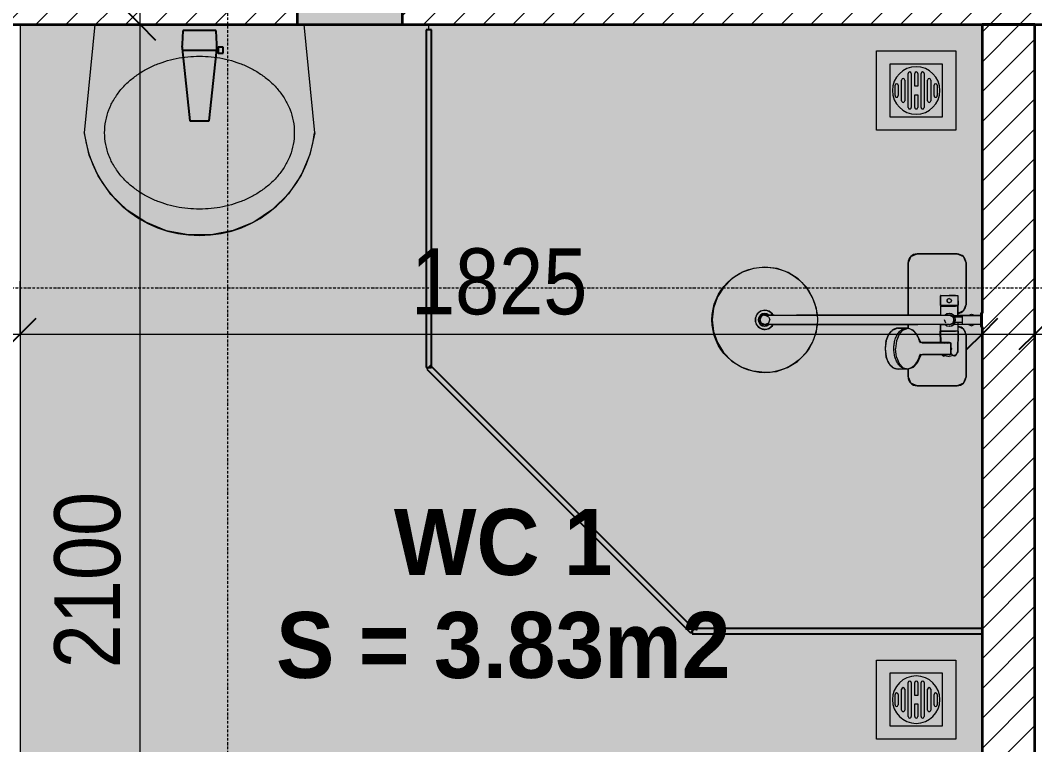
# Model space of a CAD drawing. Header units: millimetres. Extents: x 67190 to 250421, y 542 to 78637.
# Drawn here: x 73528 to 75453, y 31971 to 33345 of the extents above; entities that cross this region are included whole.
import ezdxf

# ---------------------------------------------------------------- set-up
doc = ezdxf.new("R2010")
doc.units = ezdxf.units.MM
doc.linetypes.add('Dash Dot 3_16_', pattern=[7.9375, 4.7625, -1.5875, 0, -1.5875])
for name, color, linetype, lineweight in [('0-1', 7, 'Continuous', 5), ('A-ANNO-DIMS', 211, 'Continuous', 9), ('A-ANNO-DIMS-50', 211, 'Continuous', 9), ('A-DETL-GENF-1', 7, 'Continuous', 18), ('A-DETL-GENF-5', 9, 'Continuous', 18), ('A-DETL-MEDM', 33, 'Continuous', 35), ('A-DETL-THIN', 151, 'Continuous', 18), ('A-FLOR-3', 7, 'Continuous', 18), ('A-GLAZ-CURT', 52, 'Continuous', 18), ('A-GLAZ-CURT-1', 50, 'Continuous', 25), ('A-WALL-2', 250, 'Continuous', 35), ('A-WALL-4', 113, 'Continuous', 35), ('A-WALL-PATT-1', 9, 'Continuous', 18), ('A-WALL-PATT-2', 111, 'Continuous', 18), ('G-ANNO-SYMB-1', 111, 'Dash Dot 3_16_', 18), ('G-ANNO-TEXT-1', 7, 'Continuous', 9), ('M-EQPM', 50, 'Continuous', 18), ('M-EQPM-1', 7, 'Continuous', 18), ('P-SANR-FIXT', 6, 'Continuous', 18), ('P-SANR-FIXT-1', 253, 'Continuous', 18), ('P-SANR-FIXT-2', 221, 'Continuous', 25)]:
    doc.layers.add(name, color=color, linetype=linetype, lineweight=lineweight)
doc.styles.add('Arial_B', font='arialbd.ttf', dxfattribs={"width": 0.95, "height": 125})
doc.styles.add('UTM Avo', font='', dxfattribs={"width": 0.9, "height": 125})
doc.styles.get('UTM Avo').set_extended_font_data('UTM Avo')
doc.dimstyles.new('1_Dim_chi_tiet_2_5', dxfattribs={"dimscale": 304.8, "dimtxt": 124.912619, "dimasz": 0.19685, "dimexe": 0.164042, "dimexo": 0.0625, "dimgap": 0.016404, "dimtad": 1, "dimdec": 0, "dimrnd": 5, "dimzin": 0, "dimdsep": 46, "dimtxsty": 'UTM Avo', "dimblk1": 'OBLIQUE', "dimblk2": 'OBLIQUE', "dimsah": 1, "dimcen": 0.09, "dimdle": 0.164042, "dimazin": 0, "dimtfac": 1, "dimtdec": 4, "dimtix": 1, "dimtmove": 0, "dimatfit": 3, "dimfxl": 0.328084, "dimfxlon": 1, "dimtvp": 1, "dimtolj": 1, "dimtzin": 0, "dimarcsym": 2})
pattern_1 = [(45, (0, 0), (-28.284271, 28.284271), [])]

# ---------------------------------------------------------------- blocks, each defined once
blk = doc.blocks.new('93925000_0001 - 93925000_top_dwg_93925000_T-348115-TKCS_CĂN HỘ LOẠI 5 - MẶT BẰNG')
at = {"layer": 'P-SANR-FIXT'}
for p, q in [((-29.3, -30.4), (-108, -30.4)), ((29.3, -30.4), (108, -30.4)), ((-125, -47.4), (-125, -123.4)), ((-46.3, -78.4), (-46.3, -46.7)), ((-27.2, -47.1), (-26.1, -47.1)), ((21.5, -45.9), (60.6, -46.7)), ((125, -47.4), (125, -123.4)), ((-9, -412.5), (-9, -62.5)), ((9, -62.5), (9, -412.5)), ((43, -64.7), (43, -117.7)), ((65.8, -117.7), (65.8, -64.7)), ((-27.2, -77.9), (-26.1, -77.9)), ((43, -78.7), (21.5, -79.2)), ((42.7, -117.9), (42.7, -117.9)), ((43.2, -117.6), (43.2, -117.5)), ((65.6, -117.5), (65.6, -117.6)), ((66.1, -117.9), (66.1, -117.9)), ((-108, -140.4), (-9, -140.4)), ((9, -140.4), (16.1, -140.4)), ((15.4, -159.1), (15.8, -143.3)), ((108, -140.4), (92.7, -140.4)), ((93, -143.3), (93.4, -159.1))]:
    blk.add_line(p, q, dxfattribs=at)
at = {"layer": 'P-SANR-FIXT', "flags": 128}
for points in [[(-45.8, -46.1), (-27.2, -46.1), (-27.2, -78.9), (-45.8, -78.9)], [(-26.1, -46), (-26.1, -78.9), (-9, -79)], [(21.5, -47.4), (21.5, -79.1), (9, -79)]]:
    blk.add_lwpolyline(points, dxfattribs=at)
at = {"layer": 'P-SANR-FIXT'}
for centre, radius in [((-36.5, -62.5), 3.95), ((0, -412.5), 100)]:
    blk.add_circle(centre, radius, dxfattribs=at)
for centre, radius, start, end in [((-108, -47.4), 17, 90, 180), ((-29.3, -47.4), 17, 4.7626, 90), ((29.3, -47.4), 17, 90, 175.2374), ((108, -47.4), 17, 360, 90), ((-45.8, -46.6), 0.5, 90, 180), ((0, -62.5), 12, 318.5904, 221.4096), ((0, -62.5), 9, 90, 180.0008), ((0, -62.5), 9, 360, 90), ((59.7, -57.1), 10.5, 38.6491, 85.492), ((45.7, -61.8), 2.59, 155.1929, 175.7071), ((45.9, -61.8), 2.75, 130.8294, 155.1929), ((46.1, -62.1), 3.08, 110.5459, 130.8294), ((54.4, -334.8), 275.9, 88.2683, 91.7343), ((-11.1, -67.1), 76.9, 1.7693, 4.1075), ((65.2, -72.4), 3.46, 323.2522, 79.3541), ((-45.8, -78.4), 0.5, 180, 270), ((-108, -123.4), 17, 180, 270), ((37.1, -144.9), 21.6, 151.4775, 157.9654), ((39.3, -146.1), 24, 145.4892, 151.4815), ((41.5, -147.6), 26.8, 139.9517, 145.4927), ((43.6, -149.4), 29.5, 134.7867, 139.9744), ((46.2, -152), 33.2, 130.0223, 134.7808), ((47.7, -153.8), 35.5, 125.4414, 130.0144), ((49.9, -156.8), 39.2, 121.1773, 125.4365), ((50.6, -157.9), 40.5, 119.697, 121.1761), ((51, -158.7), 41.5, 117.0276, 119.7085), ((52.2, -161.1), 44.1, 113.3199, 117.0258), ((51.7, -159.9), 42.8, 109.7779, 113.2977), ((52.5, -162.2), 45.2, 106.1472, 109.7766), ((53.2, -164.5), 47.7, 103.9355, 106.1665), ((39.1, -108.2), 10.4, 284.3956, 285.5116), ((40.8, -114.2), 4.19, 285.5116, 289.9665), ((40.2, -112.5), 6, 289.9665, 292.7061), ((41.4, -115.3), 2.96, 292.7061, 296.5405), ((41.3, -115.1), 3.16, 296.9591, 300.8286), ((41.8, -115.8), 2.26, 300.8286, 305.287), ((42.1, -116.4), 1.64, 305.287, 309.9326), ((42.6, -116.9), 0.906, 309.9326, 315.24), ((66.5, -116.6), 1.39, 229.6335, 235.1234), ((66.3, -116.8), 1.08, 225.1702, 229.6335), ((67.3, -115.4), 2.79, 235.1234, 238.7439), ((67.2, -115.6), 2.6, 238.7439, 243.4573), ((67.8, -114.4), 3.89, 243.9189, 246.8313), ((68.1, -113.8), 4.52, 246.843, 250.4792), ((68.3, -113.2), 5.24, 250.478, 254.0406), ((68.5, -112.7), 5.75, 254.0357, 256.0561), ((55.4, -165.2), 48.4, 73.8659, 76.0481), ((56.2, -162.4), 45.5, 70.241, 73.86), ((57.4, -159.2), 42.1, 66.6693, 70.2637), ((56.5, -161.3), 44.3, 62.9815, 66.6728), ((58, -158.4), 41.1, 60.2783, 62.9855), ((57.7, -158.9), 41.7, 58.8444, 60.2824), ((59.2, -156.4), 38.7, 54.5377, 58.8482), ((60.9, -154), 35.8, 50.0034, 54.5405), ((62.8, -151.7), 32.8, 45.1921, 50.0042), ((65, -149.6), 29.8, 40.0487, 45.1896), ((87.6, -128.4), 1.5, 180, 187.5386), ((87.6, -128.4), 1.5, 258.6057, 270), ((67.2, -147.7), 26.8, 34.5125, 40.0422), ((69.4, -146.2), 24.2, 28.5363, 34.4919), ((73.8, -143.9), 19.2, 21.6374, 28.9183), ((108, -123.4), 17, 270, 360), ((32.6, -143.6), 16.9, 172.414, 179.1297), ((33.7, -143.7), 17.9, 164.9525, 172.4168), ((35.2, -144.2), 19.5, 157.9614, 164.9563), ((71.2, -145), 22.1, 15.4436, 21.6374), ((76.8, -143.4), 16.2, 7.1859, 15.4436), ((73.9, -143.8), 19.1, 1.2699, 7.1859), ((32.7, -159), 17.3, 181.3198, 222.2619), ((76, -159), 17.4, 317.3098, 358.6393), ((54.2, -123), 60.6, 259.1395, 270.1494), ((54.2, -119.5), 64.1, 270.1494, 280.3637), ((0, -412.5), 18, 120.2491, 59.7509), ((0, -412.5), 12.2, 137.7946, 42.2054), ((0, -412.5), 9, 180, 0)]:
    blk.add_arc(centre, radius, start, end, dxfattribs=at)
for points, degree in [([(-12.9, 0), (-12.9, -1.5), (-12.9, -3)], 2), ([(12.9, 0), (0, 0), (-12.8, 0)], 2), ([(12.8, 0), (12.9, 0), (12.9, 0)], 2), ([(12.9, 0), (12.9, -1.5), (12.9, -3)], 2), ([(-12.9, -3), (0, -3), (12.8, -3)], 2), ([(-12.8, -3), (-12.9, -3), (-12.9, -3)], 2), ([(-8.5, -3.8), (-8.5, -20.9), (-8.5, -38)], 2), ([(8.5, -3.8), (8.5, -20.9), (8.5, -38)], 2), ([(-8.5, -38), (0, -38), (8.5, -38)], 2), ([(-5, -38), (-5, -44.8), (-5, -51.6)], 2), ([(5, -38), (5, -44.8), (5, -51.6)], 2), ([(-5, -46), (-15.5, -46), (-26.1, -46)], 2), ([(5, -46), (13.3, -46), (21.5, -46)], 2), ([(43.2, -61.6), (43.1, -62.2), (43.3, -62.8), (43, -63.5), (43, -64.1), (43, -64.7)], 5), ([(46.1, -59), (45.8, -59), (45.6, -59), (45.4, -59.1), (45.2, -59.1), (45, -59.2)], 5), ([(65.6, -61.6), (65.6, -60.8), (65.5, -60), (64.3, -59), (63.5, -59), (62.7, -59)], 5), ([(42.8, -182.5), (33, -180.6), (24.7, -176.4), (19.9, -170.7)], 3), ([(88.8, -170.8), (83.9, -176.5), (75.6, -180.7), (65.8, -182.5)], 3)]:
    blk.add_open_spline(points, degree=degree, dxfattribs=at)
for points, weights in [([(-9.3, -3), (-8.5, -3), (-8.5, -3.8)], [1, 0.707106775639, 1]), ([(9.3, -3), (8.5, -3), (8.5, -3.8)], [1, 0.707106765177, 1]), ([(21.5, -45.9), (21.5, -45.7), (21.5, -47.4)], [0.874147445041, 0.908470869121, 1]), ([(67.9, -74.4), (66.9, -75.7), (65.8, -76.4)], [1, 0.991614392871, 1]), ([(54.4, -167.3), (15.8, -167.3), (15.8, -143.6)], [1, 0.707106781187, 1]), ([(93, -143.6), (93, -167.3), (54.4, -167.3)], [1, 0.707106781187, 1])]:
    blk.add_rational_spline(points, weights, degree=2, dxfattribs=at)
blk.add_open_spline([(68, -50.6), (68.4, -51.1), (68.6, -51.7), (68.7, -53.5), (68.2, -54.7), (66.1, -57), (64.6, -58.1), (62.7, -59)], degree=3, knots=[0.3623591, 0.3623591, 0.3623591, 0.3623591, 0.4991435, 0.4991435, 0.7494159, 0.7494159, 0.9564651, 0.9564651, 0.9564651, 0.9564651], dxfattribs=at)
blk = doc.blocks.new('93925000_0001 - 93925000_top_dwg-348114-TKCS_CĂN HỘ LOẠI 5 - MẶT BẰNG')
blk.add_blockref('93925000_0001 - 93925000_top_dwg_93925000_T-348115-TKCS_CĂN HỘ LOẠI 5 - MẶT BẰNG', (0, 0))
blk = doc.blocks.new('93925000_0001 - 93925000_3D_low_dwg-V2-TKCS_CĂN HỘ LOẠI 5 - MẶT BẰNG')
at = {"layer": 'P-SANR-FIXT'}
for p, q in [((-13, 0.4), (-12.1, 0.4)), ((-13, -2.4), (-13, 0.4)), ((-12.1, 0.4), (-9.1, 0.4)), ((-9.1, 0.4), (-5, 0.4)), ((-5, 0.4), (0, 0.4)), ((0, 0.4), (5.1, 0.4)), ((5.1, 0.4), (9, 0.4)), ((9, 0.4), (12, 0.4)), ((12, 0.4), (13, 0.4)), ((13, -2.4), (13, 0.4)), ((-12.1, -2.4), (-13, -2.4)), ((-13, -2.4), (-12.1, -2.4)), ((-9.1, -2.4), (-12.1, -2.4)), ((-11.1, -20.1), (-8.9, -14.6)), ((-5, -2.4), (-9.1, -2.4)), ((-8.9, -45.6), (-8.9, -2.4)), ((-8.5, -53.6), (-8.5, -2.4)), ((0, -2.4), (-5, -2.4)), ((5.1, -2.4), (0, -2.4)), ((5.1, -2.4), (9, -2.4)), ((8.5, -2.4), (8.5, -53.6)), ((8.9, -2.4), (8.9, -45.6)), ((11.1, -20.1), (8.9, -15)), ((9, -2.4), (12, -2.4)), ((12, -2.4), (13, -2.4)), ((-125, -47), (-120, -35)), ((-120, -35), (-125, -47)), ((-120, -35), (-108, -30)), ((-108, -30), (-120, -35)), ((-108, -30), (-29.2, -30)), ((-29.2, -30), (-108, -30)), ((-29.2, -30), (-17.2, -35)), ((-17.2, -35), (-29.2, -30)), ((-17.2, -35), (-12.8, -45.6)), ((-12.8, -45.6), (-17.2, -35)), ((-8.9, -25.2), (-11.1, -20.1)), ((8.9, -25.6), (11.1, -20.1)), ((17.2, -35), (12.8, -45.6)), ((12.8, -45.6), (17.2, -35)), ((17.2, -35), (29.2, -30)), ((17.2, -35), (29.2, -30)), ((29.2, -30), (108, -30)), ((108, -30), (29.2, -30)), ((108, -30), (120, -35)), ((120, -35), (108, -30)), ((120, -35), (125, -47)), ((125, -47), (120, -35)), ((-125, -123), (-125, -47)), ((-125, -47), (-125, -123)), ((-46.3, -45.7), (-27.2, -45.6)), ((-46.3, -46.9), (-46.3, -45.7)), ((-46.3, -50.5), (-46.3, -46.9)), ((-46.3, -50.5), (-46.3, -56.1)), ((-46.3, -56.1), (-46.3, -62.1)), ((-27.2, -46.8), (-27.2, -45.6)), ((-27.2, -46.8), (-27.2, -50.4)), ((-27.2, -56), (-27.2, -50.4)), ((-27.2, -62.1), (-27.2, -56)), ((-26.1, -46.8), (-26.1, -45.6)), ((-8.5, -45.6), (-26.1, -45.6)), ((-26.1, -46.8), (-26.1, -50.4)), ((-26.1, -56), (-26.1, -50.4)), ((-26.1, -62.1), (-26.1, -56)), ((-11.1, -57.5), (-12, -62.1)), ((-11.2, -57.7), (-12, -62.1)), ((-8.5, -53.6), (-11.2, -57.7)), ((-8.5, -53.6), (-11.2, -57.7)), ((-11.1, -57.5), (-11.2, -57.7)), ((-5.4, -54.9), (-9, -62.1)), ((-4.4, -50.9), (-8.5, -53.6)), ((-4.4, -50.9), (-8.5, -53.6)), ((0, -53.1), (-5.4, -54.9)), ((-4.6, -51), (-4.4, -50.9)), ((0, -50.1), (-4.4, -50.9)), ((4.4, -50.9), (0, -50.1)), ((2.5, -54.1), (0, -53.1)), ((4.4, -50.9), (4.6, -51)), ((4.4, -50.9), (8.5, -53.6)), ((4.4, -50.9), (8.5, -53.6)), ((9, -62.1), (6.4, -55.7)), ((21.5, -45.6), (8.5, -45.6)), ((11.1, -57.5), (8.5, -53.6)), ((11.2, -57.7), (8.5, -53.6)), ((11.2, -57.7), (8.5, -53.6)), ((11.1, -57.5), (11.2, -57.7)), ((12, -62.1), (11.2, -57.7)), ((12, -62.1), (11.2, -57.7)), ((21.5, -45.6), (60.6, -46.1)), ((21.5, -46.8), (21.5, -45.6)), ((21.5, -46.8), (21.5, -50.4)), ((21.5, -56), (21.5, -50.4)), ((21.5, -62.1), (21.5, -56)), ((60.6, -46.1), (66.7, -50.3)), ((66.7, -50.3), (69.5, -62.1)), ((125, -47), (125, -123)), ((125, -123), (125, -47)), ((-46.3, -68.1), (-46.3, -62.1)), ((-46.3, -73.7), (-46.3, -68.1)), ((-46.3, -77.3), (-46.3, -73.7)), ((-40.5, -62.1), (-39.4, -59.4)), ((-40.5, -62.1), (-39.3, -64.9)), ((-36.6, -58.1), (-39.4, -59.4)), ((-36.5, -66.1), (-39.3, -64.9)), ((-36.6, -58.1), (-33.6, -59.3)), ((-33.6, -64.8), (-36.5, -66.1)), ((-33.6, -59.3), (-32.5, -62.1)), ((-33.6, -64.8), (-32.5, -62.1)), ((-27.2, -68.2), (-27.2, -62.1)), ((-27.2, -73.8), (-27.2, -68.2)), ((-27.2, -77.4), (-27.2, -73.8)), ((-26.1, -68.2), (-26.1, -62.1)), ((-26.1, -73.8), (-26.1, -68.2)), ((-26.1, -77.4), (-26.1, -73.8)), ((-12, -62.1), (-11.2, -66.5)), ((-12, -62.1), (-11.2, -66.5)), ((-11.1, -66.7), (-11.2, -66.5)), ((-11.2, -66.5), (-9, -69.8)), ((-11.1, -66.7), (-9, -69.9)), ((-9, -62.1), (-8.3, -63.4)), ((-9, -62.1), (-9, -66.3)), ((-9, -79.5), (-9, -66.3)), ((6.4, -68.5), (0, -71.1)), ((9, -62.1), (9, -66.5)), ((9, -79.6), (9, -66.5)), ((9, -69.8), (11.2, -66.5)), ((9, -69.8), (11.2, -66.5)), ((9, -69.8), (11.1, -66.7)), ((11.1, -66.7), (12, -62.1)), ((11.1, -66.7), (11.2, -66.5)), ((11.2, -66.5), (12, -62.1)), ((21.5, -68.2), (21.5, -62.1)), ((21.5, -73.8), (21.5, -68.2)), ((21.5, -77.4), (21.5, -73.8)), ((43.3, -68.3), (43.7, -64)), ((43.3, -68.3), (44.3, -66.3)), ((44.3, -70.3), (43.3, -68.3)), ((44.3, -58.6), (44.2, -112.9)), ((65.4, -58.6), (44.3, -58.6)), ((52.7, -58.6), (54.8, -57.9)), ((54.8, -57.9), (56.9, -58.6)), ((65.4, -58.6), (65.4, -112.9)), ((66.3, -68.3), (65.4, -66.3)), ((65.4, -70.2), (66.3, -68.3)), ((65.4, -74.7), (66.7, -73.9)), ((66.3, -68.3), (65.8, -62.4)), ((66.7, -73.9), (69.5, -62.1)), ((-46.3, -78.5), (-46.3, -77.3)), ((-46.3, -78.5), (-27.2, -78.6)), ((-27.2, -78.6), (-27.2, -77.4)), ((-26.1, -78.6), (-26.1, -77.4)), ((-26.1, -78.6), (-9, -78.6)), ((-9, -79.5), (-9, -94.5)), ((-9, -94.5), (-9, -122.1)), ((9, -78.6), (21.5, -78.6)), ((9, -79.6), (9, -94.6)), ((9, -94.6), (9, -122.1)), ((21.5, -78.6), (21.5, -77.4)), ((21.5, -78.6), (44.3, -78.3)), ((44.2, -112.9), (42.7, -116.4)), ((65.4, -112.9), (67, -116.4)), ((-120, -135), (-125, -123)), ((-125, -123), (-120, -135)), ((-9, -122.1), (-9, -352.1)), ((9, -352.1), (9, -122.1)), ((16, -140.4), (19, -131.1)), ((27.2, -123.6), (19, -131.1)), ((42.7, -116.4), (27.2, -123.6)), ((67, -116.4), (82.2, -123.4)), ((82.2, -123.4), (90.4, -130.7)), ((90.4, -130.7), (93.7, -140.4)), ((125, -123), (120, -135)), ((120, -135), (125, -123)), ((-108, -140), (-120, -135)), ((-120, -135), (-108, -140)), ((-9, -140), (-108, -140)), ((-108, -140), (-9, -140)), ((16.1, -140), (9, -140)), ((9, -140), (16.1, -140)), ((16, -140.4), (16, -160.1)), ((19.3, -150.1), (16, -140.4)), ((27.5, -157.3), (19.3, -150.1)), ((90.7, -149.6), (82.5, -157.2)), ((90.7, -149.6), (93.7, -140.4)), ((108, -140), (93.6, -140)), ((93.6, -140), (108, -140)), ((93.7, -140.4), (93.7, -160.1)), ((108, -140), (120, -135)), ((108, -140), (120, -135)), ((16, -160.1), (18.8, -169)), ((19.3, -169.7), (16, -160.1)), ((25.5, -175.3), (19.3, -169.7)), ((27.5, -157.3), (39.8, -162.4)), ((39.8, -162.4), (54.8, -164.2)), ((70.6, -162.2), (54.8, -164.2)), ((70.6, -162.2), (82.5, -157.2)), ((90.7, -169.3), (82.5, -176.8)), ((90.6, -169.4), (88.2, -171.6)), ((93.7, -160.1), (90.7, -169.3)), ((27.2, -176.8), (25.5, -175.3)), ((27.5, -177), (26.9, -176.4)), ((39.8, -182), (27.5, -177)), ((39.6, -182), (54.8, -183.9)), ((39.8, -182), (54.8, -183.9)), ((54.8, -183.9), (69.9, -181.9)), ((54.8, -183.9), (69.3, -182.2)), ((69.9, -181.9), (69.3, -182.2)), ((69.9, -181.9), (70.6, -181.9)), ((82.5, -176.8), (70.6, -181.9)), ((82.2, -177), (79.6, -178.1)), ((-42.5, -321.4), (-61.8, -333.3)), ((-21.4, -314.2), (-42.5, -321.4)), ((-9, -312.8), (-21.4, -314.2)), ((22.5, -314.4), (9, -312.9)), ((43, -321.6), (22.5, -314.4)), ((61.9, -333.3), (43, -321.6)), ((-61.8, -333.3), (-77.7, -348.9)), ((78.8, -350.3), (61.9, -333.3)), ((-77.7, -348.9), (-89.8, -367.9)), ((-9, -374.4), (-9, -352.1)), ((9, -374.3), (9, -352.1)), ((90.5, -369.3), (78.8, -350.3)), ((-89.8, -367.9), (-97.3, -388.9)), ((-9, -394.7), (-9, -374.4)), ((9, -394.5), (9, -374.3)), ((97.6, -390.1), (90.5, -369.3)), ((-97.3, -388.9), (-100, -411.9)), ((-16.7, -404), (-18.5, -411.9)), ((-11.8, -397.7), (-16.7, -404)), ((-9, -396.3), (-11.8, -397.7)), ((-9, -394.7), (-9, -407.6)), ((-5.4, -404.7), (0, -402.9)), ((5.4, -404.7), (0, -402.9)), ((9, -394.5), (9, -407.4)), ((11.7, -397.6), (9, -396.3)), ((11.7, -397.6), (16.7, -403.7)), ((11.7, -397.6), (16.7, -403.7)), ((16.7, -403.7), (18.5, -411.9)), ((16.7, -403.7), (18.5, -411.9)), ((100, -411.9), (97.6, -390.1)), ((-100, -411.9), (-97.6, -433.8)), ((-18.5, -411.9), (-18.5, -411.9)), ((-18.5, -411.9), (-16.5, -420.1)), ((-16.5, -420.1), (-11.3, -426.5)), ((-12, -411.9), (-9, -404.4)), ((-8.3, -420.6), (-12, -411.9)), ((-5.4, -404.7), (-9, -411.9)), ((-9, -407.6), (-9, -411.9)), ((-9, -411.9), (-9, -411.9)), ((0, -423.9), (-8.3, -420.6)), ((-5.4, -419.1), (-6.2, -418.4)), ((0, -420.9), (-5.4, -419.1)), ((0, -420.9), (-5.4, -419.1)), ((5.4, -419.1), (0, -420.9)), ((5.4, -419.1), (0, -420.9)), ((8.7, -420.2), (0, -423.9)), ((9, -411.9), (5.4, -404.7)), ((5.4, -404.7), (6.2, -405.4)), ((5.4, -419.1), (9, -411.6)), ((5.4, -419.1), (9, -411.9)), ((6.2, -418.4), (5.4, -419.1)), ((8.7, -420.2), (12, -411.9)), ((12, -411.9), (9, -404.9)), ((9, -411.9), (9, -407.4)), ((9, -411.6), (9, -411.9)), ((16.5, -420.1), (11.7, -426.2)), ((18.5, -411.9), (16.5, -420.1)), ((18.5, -411.9), (18.5, -411.9)), ((100, -411.9), (97.5, -433.9)), ((-97.6, -433.8), (-90.5, -454.4)), ((-11.3, -426.5), (-3.9, -430)), ((-3.9, -430), (4.1, -429.9)), ((4.1, -429.9), (11.7, -426.2)), ((89.8, -455.8), (97.5, -433.9)), ((-90.5, -454.4), (-78.4, -473.9)), ((78, -474.5), (89.8, -455.8)), ((-78.4, -473.9), (-62.2, -490.2)), ((61.9, -490.4), (78, -474.5)), ((-62.2, -490.2), (-43.5, -501.9)), ((42.9, -502.2), (61.9, -490.4)), ((-43.5, -501.9), (-22.2, -509.4)), ((-22.2, -509.4), (-0.1, -511.9)), ((-0.1, -511.9), (22.1, -509.4)), ((22.1, -509.4), (42.9, -502.2))]:
    blk.add_line(p, q, dxfattribs=at)
blk = doc.blocks.new('93925000_0001 - FMM 93925000-V3-TKCS_CĂN HỘ LOẠI 5 - MẶT BẰNG')
for name in ['93925000_0001 - 93925000_3D_low_dwg-V2-TKCS_CĂN HỘ LOẠI 5 - MẶT BẰNG', '93925000_0001 - 93925000_top_dwg-348114-TKCS_CĂN HỘ LOẠI 5 - MẶT BẰNG']:
    blk.add_blockref(name, (0, 0))
blk = doc.blocks.new('bonruatreo - Chậu rửa-348246-TKCS_CĂN HỘ LOẠI 5 - MẶT BẰNG')
at = {"layer": 'P-SANR-FIXT-1'}
for p, q in [((-218.6, 205), (-198.4, 0)), ((198.4, 0), (218.6, 205))]:
    blk.add_line(p, q, dxfattribs=at)
at = {"layer": 'P-SANR-FIXT-1', "flags": 128}
blk.add_lwpolyline([(-218.6, 205), (-209.7, 246.6), (-192.9, 285.8), (-168.9, 321), (-138.6, 350.9), (-103.1, 374.4), (-63.7, 390.6), (-22, 398.9), (20.6, 399), (62.4, 391), (101.9, 375), (137.5, 351.7), (168, 322), (192.2, 287), (209.2, 247.9), (218.4, 206.4), (218.6, 205)], dxfattribs=at)
at = {"layer": 'P-SANR-FIXT-1'}
blk.add_arc((0, 180), 220, 6.525, 173.475, dxfattribs=at)
for points in [[(-180, 205), (-180, 212.4), (-178.6, 227.3), (-172.4, 248.8), (-162.5, 268.9), (-149.4, 287), (-133.8, 303), (-116.1, 316.6), (-96.9, 327.9), (-76.5, 336.8), (-55.2, 343.5), (-33.3, 347.9), (-11.2, 350.1), (11.1, 350.1), (33.3, 347.9), (55.2, 343.5), (76.5, 336.8), (96.9, 327.9), (116.1, 316.6), (133.8, 302.9), (149.5, 287), (162.5, 268.8), (172.4, 248.8), (178.6, 227.3), (180, 212.4), (180, 205)], [(180, 205), (180, 197.6), (178.6, 182.7), (172.4, 161.2), (162.5, 141.2), (149.5, 123), (133.8, 107.1), (116.1, 93.4), (96.9, 82.1), (76.5, 73.2), (55.2, 66.5), (33.3, 62.1), (11.1, 59.9), (-11.2, 59.9), (-33.3, 62.1), (-55.2, 66.5), (-76.5, 73.2), (-96.9, 82.1), (-116.1, 93.4), (-133.8, 107), (-149.4, 123), (-162.5, 141.1), (-172.4, 161.2), (-178.6, 182.7), (-180, 197.6), (-180, 205)]]:
    blk.add_open_spline(points, degree=3, dxfattribs=at)
at = {"layer": 'P-SANR-FIXT-2'}
for p, q in [((-18.5, 182.5), (-32.2, 52.9)), ((18.5, 182.5), (-18.5, 182.5)), ((33, 45.4), (18.5, 182.5)), ((-35.6, 54.2), (-44.7, 54.2)), ((-44.7, 54.2), (-44.7, 42.8)), ((-44.7, 42.8), (-35.6, 42.8)), ((-35.6, 52.9), (-35.6, 54.2)), ((-32.2, 52.9), (-35.6, 52.9)), ((-35.6, 44.2), (-35.6, 52.9)), ((-35.6, 42.8), (-35.6, 44.2)), ((-35.6, 44.2), (-33.1, 44.2)), ((-32.2, 52.9), (-33.1, 44.2)), ((32.7, 48.5), (-32.7, 48.5)), ((-33, 37.3), (-31.4, 12.2)), ((31.4, 12.2), (33, 37.3)), ((-30.2, 11), (30.2, 11))]:
    blk.add_line(p, q, dxfattribs=at)
for centre, radius, start, end in [((5.5, 41.4), 38.7, 175.8543, 186.034), ((-5.5, 41.4), 38.7, 353.966, 6.034), ((-30.1, 12.3), 1.3, 183.5997, 268.7722), ((30.1, 12.3), 1.3, 271.2278, 356.4003)]:
    blk.add_arc(centre, radius, start, end, dxfattribs=at)
blk = doc.blocks.new('System Panel - Glazed-579079-TKCS_CĂN HỘ LOẠI 5 - MẶT BẰNG')
at = {"layer": 'A-GLAZ-CURT-1'}
for p, q in [((275, 5), (-275, 5)), ((-275, 5), (-275, -5)), ((275, -5), (275, 5)), ((-275, -5), (275, -5))]:
    blk.add_line(p, q, dxfattribs=at)
blk = doc.blocks.new('System Panel - Glazed-579049-TKCS_CĂN HỘ LOẠI 5 - MẶT BẰNG')
at = {"layer": 'A-GLAZ-CURT-1'}
for p, q in [((320, 5), (-320, 5)), ((-320, 5), (-320, -5)), ((320, -5), (320, 5)), ((-320, -5), (320, -5))]:
    blk.add_line(p, q, dxfattribs=at)
blk = doc.blocks.new('System Panel - Glazed-579080-TKCS_CĂN HỘ LOẠI 5 - MẶT BẰNG')
at = {"layer": 'A-GLAZ-CURT-1'}
for p, q in [((353.6, 5), (-353.6, 5)), ((-353.6, 5), (-353.6, -5)), ((353.6, -5), (353.6, 5)), ((-353.6, -5), (353.6, -5))]:
    blk.add_line(p, q, dxfattribs=at)
blk = doc.blocks.new('THU NUOC - THU NUOC-455054-TKCS_CĂN HỘ LOẠI 5 - MẶT BẰNG')
at = {"layer": 'M-EQPM-1'}
for p, q in [((-66.3, -70.6), (-66.3, 79.4)), ((-66.3, 79.4), (83.7, 79.4)), ((83.7, 79.4), (83.7, -70.6)), ((58.7, 54.4), (-41.3, 54.4)), ((-41.3, 54.4), (-41.3, -45.6)), ((-1.1, 44.5), (18.5, 44.5)), ((58.7, -45.6), (58.7, 54.4)), ((-23.3, 19.6), (40.9, 19.6)), ((-11, 32.1), (28.5, 32.1)), ((28.5, 26.1), (-11, 26.1)), ((18.5, 38.5), (-1.1, 38.5)), ((40.9, 13.6), (-23.3, 13.6)), ((-23.3, 7.2), (0.7, 7.2)), ((0.7, 1.2), (-23.3, 1.2)), ((0.7, 7.2), (0.7, 1.2)), ((16.7, 1.2), (16.7, 7.2)), ((16.7, 7.2), (40.9, 7.2)), ((40.9, 1.2), (16.7, 1.2)), ((-23.3, -4.8), (40.9, -4.8)), ((40.9, -10.8), (-23.3, -10.8)), ((-11, -17.3), (28.5, -17.3)), ((28.5, -23.3), (-11, -23.3)), ((-1.1, -29.6), (18.5, -29.6)), ((18.5, -35.6), (-1.1, -35.6)), ((-41.3, -45.6), (58.7, -45.6)), ((83.7, -70.6), (-66.3, -70.6))]:
    blk.add_line(p, q, dxfattribs=at)
for centre, radius, start, end in [((8.7, 4.4), 45, 0, 180), ((8.7, 4.4), 45, 360, 180), ((-1.1, 41.5), 3, 90, 270), ((18.5, 41.5), 3, 270, 90), ((-23.3, 16.6), 3, 90, 270), ((-11, 29.1), 3, 90, 270), ((28.5, 29.1), 3, 270, 90), ((40.9, 16.6), 3, 270, 90), ((8.7, 4.4), 45, 180, 0), ((8.7, 4.4), 45, 180, 360), ((-23.3, 4.2), 3, 90, 270), ((40.9, 4.2), 3, 270, 90), ((-23.3, -7.8), 3, 90, 270), ((-11, -20.3), 3, 90, 270), ((28.5, -20.3), 3, 270, 90), ((40.9, -7.8), 3, 270, 90), ((-1.1, -32.6), 3, 90, 270), ((18.5, -32.6), 3, 270, 90)]:
    blk.add_arc(centre, radius, start, end, dxfattribs=at)
blk = doc.blocks.new('NCV_TKTC_TANG 1_rvt-1-TKCS_CĂN HỘ LOẠI 5 - MẶT BẰNG')
at = {"layer": 'A-WALL-PATT-1'}
h = blk.add_hatch(dxfattribs=at)
h.set_pattern_fill('FP_1', color=256, style=0, pattern_type=2)
h.set_pattern_definition(pattern_1)
h.paths.add_polyline_path([(75452.6, 31236.9), (75452.6, 33336.9), (75352.6, 33336.9), (75352.6, 31236.9)])
at = {"layer": 'A-FLOR-3'}
blk.add_line((74302.6, 33326.9), (74302.6, 33336.9), dxfattribs=at)
at = {"layer": 'A-WALL-2'}
for p, q in [((75352.6, 33336.9), (75352.6, 32789.9)), ((75452.6, 33336.9), (75352.6, 33336.9)), ((75452.6, 31236.9), (75452.6, 33336.9)), ((75352.6, 32763.9), (75352.6, 31236.9))]:
    blk.add_line(p, q, dxfattribs=at)
at = {"layer": 'A-GLAZ-CURT'}
for name, p, rotation in [('System Panel - Glazed-579049-TKCS_CĂN HỘ LOẠI 5 - MẶT BẰNG', (74302.6, 33006.9), 269.9999999999996), ('System Panel - Glazed-579080-TKCS_CĂN HỘ LOẠI 5 - MẶT BẰNG', (74552.6, 32436.9), 314.9999999999997), ('System Panel - Glazed-579079-TKCS_CĂN HỘ LOẠI 5 - MẶT BẰNG', (75077.6, 32186.9), 180)]:
    blk.add_blockref(name, p, dxfattribs=dict(at, rotation=rotation))
at = {"layer": 'M-EQPM', "rotation": 90.0000000000001}
for p in [(75232, 33203.2), (75232, 32048.2)]:
    blk.add_blockref('THU NUOC - THU NUOC-455054-TKCS_CĂN HỘ LOẠI 5 - MẶT BẰNG', p, dxfattribs=at)
at = {"layer": 'P-SANR-FIXT'}
for name, p, rotation in [('bonruatreo - Chậu rửa-348246-TKCS_CĂN HỘ LOẠI 5 - MẶT BẰNG', (73867.6, 33336.9), 180), ('93925000_0001 - FMM 93925000-V3-TKCS_CĂN HỘ LOẠI 5 - MẶT BẰNG', (75352.6, 32776.9), 269.9999999999995)]:
    blk.add_blockref(name, p, dxfattribs=dict(at, rotation=rotation))
blk = doc.blocks.new('DIMBLOCK7-TKCS_CĂN HỘ LOẠI 5 - MẶT BẰNG')
at = {"layer": 'A-ANNO-DIMS-50'}
for p, q in [((73527.6, 32850.1), (73527.6, 32700.1)), ((73527.6, 32750.1), (73527.6, 32850.1)), ((75352.6, 32850.1), (75352.6, 32700.1)), ((75352.6, 32750.1), (75352.6, 32850.1)), ((73477.6, 32750.1), (75402.6, 32750.1))]:
    blk.add_line(p, q, dxfattribs=at)
at = {"layer": 'A-ANNO-DIMS-50', "lineweight": 25}
for p, q in [((73527.6, 32750.1), (73557.6, 32780.1)), ((75352.6, 32750.1), (75382.6, 32780.1)), ((73527.6, 32750.1), (73497.6, 32720.1)), ((75352.6, 32750.1), (75322.6, 32720.1))]:
    blk.add_line(p, q, dxfattribs=at)
at = {"layer": 'A-ANNO-DIMS-50', "color": 0, "insert": (74268.9, 32912.5), "char_height": 125, "width": 410.824, "attachment_point": 1, "line_spacing_factor": 1.110334, "style": 'UTM Avo'}
blk.add_mtext('1825', dxfattribs=at)
blk = doc.blocks.new('_Oblique')
at = {"color": 0, "linetype": 'ByBlock', "lineweight": -2}
blk.add_line((-0.5, -0.5), (0.5, 0.5), dxfattribs=at)
blk = doc.blocks.new('DIMBLOCK8-TKCS_CĂN HỘ LOẠI 5 - MẶT BẰNG')
at = {"layer": 'A-ANNO-DIMS-50'}
for p, q in [((75452.6, 32850.1), (75452.6, 32700.1)), ((75452.6, 32750.1), (75452.6, 32850.1)), ((77177.6, 32850.1), (77177.6, 32700.1)), ((77177.6, 32750.1), (77177.6, 32850.1)), ((75402.6, 32750.1), (77227.6, 32750.1))]:
    blk.add_line(p, q, dxfattribs=at)
at = {"layer": 'A-ANNO-DIMS-50', "lineweight": 25}
for p, q in [((75452.6, 32750.1), (75482.6, 32780.1)), ((77177.6, 32750.1), (77207.6, 32780.1)), ((75452.6, 32750.1), (75422.6, 32720.1)), ((77177.6, 32750.1), (77147.6, 32720.1))]:
    blk.add_line(p, q, dxfattribs=at)
at = {"layer": 'A-ANNO-DIMS-50', "color": 0, "insert": (76143.9, 32912.5), "char_height": 125, "width": 410.824, "attachment_point": 1, "line_spacing_factor": 1.110334, "style": 'UTM Avo'}
blk.add_mtext('1725', dxfattribs=at)
blk = doc.blocks.new('DIMBLOCK11-TKCS_CĂN HỘ LOẠI 5 - MẶT BẰNG')
at = {"layer": 'A-ANNO-DIMS-50'}
for p, q in [((73754.4, 33387.4), (73754.4, 31187.4)), ((73854.4, 33337.4), (73704.4, 33337.4)), ((73754.4, 33337.4), (73854.4, 33337.4)), ((73854.4, 31237.4), (73704.4, 31237.4)), ((73754.4, 31237.4), (73854.4, 31237.4))]:
    blk.add_line(p, q, dxfattribs=at)
at = {"layer": 'A-ANNO-DIMS-50', "lineweight": 25}
for p, q in [((73754.4, 33337.4), (73724.4, 33367.4)), ((73754.4, 33337.4), (73784.4, 33307.4)), ((73754.4, 31237.4), (73724.4, 31267.4)), ((73754.4, 31237.4), (73784.4, 31207.4))]:
    blk.add_line(p, q, dxfattribs=at)
at = {"layer": 'A-ANNO-DIMS-50', "color": 0, "insert": (73592, 32116.2), "char_height": 125, "width": 410.824, "attachment_point": 1, "rotation": 90, "line_spacing_factor": 1.110334, "style": 'UTM Avo'}
blk.add_mtext('2100', dxfattribs=at)

msp = doc.modelspace()

# ---------------------------------------------------------------- hatches: boundary and pattern name
at = {"layer": 'A-DETL-GENF-1'}
msp.add_hatch(color=256, dxfattribs=at).paths.add_polyline_path([(73627.2, 31237.4), (75352.6, 31237.4), (75352.6, 33337.4), (73527.6, 33336.9), (73528.1, 31237.4)])
at = {"layer": 'A-DETL-GENF-5'}
h = msp.add_hatch(dxfattribs=at)
h.set_pattern_fill('FP_2', color=256, style=0, pattern_type=2)
h.set_pattern_definition([(50, (0, 0), (364.3679, -31.8783), [38.1, -419.1]), (355, (0, 0), (-70.4859, 382.1133), [30.48, -335.28]), (100.451, (30.36, -2.66), (293.885, 350.2334), [32.38, -356.18]), (46.184, (0, 101.6), (542.1585, -84.0858), [57.15, -628.65]), (96.636, (45.2, 94.6), (474.805, 494.8554), [48.57, -534.27]), (351.184, (0, 101.6), (474.8102, 494.85), [45.72, -502.92]), (21, (50.8, 76.2), (303.2285, -204.5305), [38.1, -419.1]), (326, (50.8, 76.2), (123.6039, 368.376), [30.48, -335.28]), (71.451, (76.07, 59.16), (426.8341, 163.8427), [32.38, -356.18]), (37.5, (0, 0), (6.17665, 169.11015), [3.353, -327.863, 3.353, -337.007, -336.55]), (37.5, (0, 0), (6.17665, 169.11015), [-671.576, 3.353, -333.197]), (7.5, (0, 0), (133.63888, 200.3615), [3.353, -190.703, 3.353, -320.243, -128.27]), (7.5, (0, 0), (133.63888, 200.3615), [-517.652, 3.353, -124.917]), (327.5, (-113.28, 0), (271.18182, -11.45836), [3.353, -123.647, 3.353, -392.887, -525.78]), (327.5, (-113.28, 0), (271.18182, -11.45836), [-523.24, 3.353, -522.427]), (317.5, (-164.08, 0), (296.2585, 50.85285), [3.353, -161.747, 3.353, -259.791, -373.38]), (317.5, (-164.08, 0), (296.2585, 50.85285), [-428.244, 3.353, -370.027]), (45, (0, 0), (-125.7236, 125.7236), []), (45, (0, 190.5), (-125.7236, 125.7236), [])])
h.paths.add_polyline_path([(69052.6, 23335.3), (69252.6, 23335.3), (69252.5, 23536.9), (69052.6, 23536.9), (69052.6, 23336.9)])
h.paths.add_polyline_path([(74432.5, 23339), (74627.6, 23339), (74627.6, 23536.9), (74427.6, 23536.9), (74427.6, 23339)])
h.paths.add_polyline_path([(77452.6, 24536.9), (77452.6, 25536.9), (77077.6, 25536.9), (77077.6, 24536.9), (77452.6, 24536.9)])
h.paths.add_polyline_path([(72227.6, 24536.9), (72227.6, 24737.4), (72027.6, 24736.9), (72027.6, 24536.9), (72127.6, 24536.9)])
h.paths.add_polyline_path([(69252.6, 24537.4), (69352.6, 24537.4), (69352.6, 25536.9), (68952.6, 25536.9), (68952.6, 24537.4), (69052.6, 24537.4)])
h.paths.add_polyline_path([(74520, 24538.6), (74627.6, 24538.6), (74627.6, 24737.4), (74427.6, 24736.9), (74427.6, 24538.6)])
h.paths.add_polyline_path([(77452.6, 28386.9), (77452.6, 28886.9), (77252.6, 28886.9), (77252.6, 28386.9)])
h.paths.add_polyline_path([(74542.1, 28836.9), (74627.6, 28836.9), (74627.6, 29036.9), (74527.6, 29036.9), (74527.6, 28836.9)])
h.paths.add_polyline_path([(72027.6, 28836.9), (72127.6, 28836.9), (72127.6, 29036.9), (72027.6, 29036.9)])
h.paths.add_polyline_path([(69052.6, 28836.9), (69252.6, 28836.9), (69252.6, 29036.9), (69052.6, 29036.9)])
h.paths.add_polyline_path([(77452.6, 30436.9), (77452.6, 30836.9), (77252.6, 30836.9), (77252.6, 30436.9)])
h.paths.add_polyline_path([(73627.6, 31136.9), (73627.6, 31236.9), (73427.6, 31236.9), (73427.6, 31136.9)])
h.paths.add_polyline_path([(69377.6, 32236.9), (69377.6, 33537.4), (68927.6, 33536.9), (68927.6, 32236.9), (69252.6, 32236.9)])
h.paths.add_polyline_path([(77527.6, 32536.9), (77527.6, 33536.9), (77177.6, 33536.9), (77177.6, 32536.9), (77452.6, 32536.9)])
h.paths.add_polyline_path([(74056.9, 33336.9), (74252.9, 33336.9), (74252.9, 33536.9), (74052.9, 33536.9), (74052.9, 33336.9)])
at = {"layer": 'A-WALL-PATT-2'}
h = msp.add_hatch(dxfattribs=at)
h.set_pattern_fill('FP_1', color=256, style=0, pattern_type=2)
h.set_pattern_definition(pattern_1)
h.paths.add_polyline_path([(75452.6, 33336.9), (77177.6, 33337.4), (77177.6, 33536.9), (74252.9, 33536.9), (74252.9, 33336.9), (75446.3, 33336.9)])
h.paths.add_polyline_path([(73427.6, 33336.9), (74052.9, 33337.4), (74052.9, 33536.9), (70567.6, 33536.9), (70567.6, 33336.9), (73427.6, 33336.9)])
h.paths.add_polyline_path([(69377.6, 33336.9), (69477.6, 33337.4), (69477.6, 33536.9), (69377.6, 33536.9), (69377.6, 33337.4)])

# ---------------------------------------------------------------- linework, layer by layer
at = {"layer": 'A-DETL-MEDM'}
for p, q in [((74052.9, 33536.9), (74052.9, 33336.9)), ((74252.9, 33336.9), (74252.9, 33536.9)), ((74052.9, 33336.9), (74252.9, 33336.9))]:
    msp.add_line(p, q, dxfattribs=at)
at = {"layer": 'A-DETL-THIN'}
for p, q in [((74052.9, 33337.4), (73527.6, 33337.4)), ((73527.6, 33337.4), (73527.6, 31237.4)), ((75352.6, 33337.4), (74252.9, 33337.4)), ((75352.6, 31237.4), (75352.6, 33337.4))]:
    msp.add_line(p, q, dxfattribs=at)
at = {"layer": 'A-WALL-4'}
for p, q in [((70567.6, 33336.9), (74052.9, 33336.9)), ((74252.9, 33336.9), (77177.6, 33336.9))]:
    msp.add_line(p, q, dxfattribs=at)
at = {"layer": 'G-ANNO-SYMB-1'}
for p, q in [((73920.8, 35327.6), (73920.8, 21654.4)), ((67458.2, 32837.4), (79306.4, 32837.4))]:
    msp.add_line(p, q, dxfattribs=at)

# ---------------------------------------------------------------- block references
at = {"layer": '0-1'}
msp.add_blockref('NCV_TKTC_TANG 1_rvt-1-TKCS_CĂN HỘ LOẠI 5 - MẶT BẰNG', (0, 0), dxfattribs=at)

# ---------------------------------------------------------------- texts
at = {"layer": 'G-ANNO-TEXT-1', "insert": (74444, 32257.1), "char_height": 125, "width": 1058.775, "attachment_point": 5, "line_spacing_factor": 0.936439, "style": 'Arial_B'}
msp.add_mtext('\\pt570,1140,1710,2280,2850,3420,3990,4560,5130,5700,6270,6840,7410,7980,8550,9120,9690,10260,10830,11400,11970,12540,13110,13680,14250,14820,15390,15960,16530,17100,17670,18240;WC 1\\PS = 3.83m2', dxfattribs=at)

# ---------------------------------------------------------------- dimensions: what is measured, and where the dimension line sits
at = {"layer": 'A-ANNO-DIMS'}
dim = msp.add_linear_dim(base=(73754.4, 31237.4), p1=(73854.4, 33337.4), p2=(73854.4, 31237.4), angle=90, dimstyle='1_Dim_chi_tiet_2_5', override={"dimpost": '<>', "dimfxl": 2100}, dxfattribs=at)
dim.commit()
dim.dimension.update_dxf_attribs({"geometry": 'DIMBLOCK11-TKCS_CĂN HỘ LOẠI 5 - MẶT BẰNG', "text_midpoint": (73684.7, 32287.4)})
for base, p1, p2, override, picture, middle in [((75352.6, 32750.1), (73527.6, 32850.1), (75352.6, 32850.1), {"dimpost": '<>', "dimfxl": 1825}, 'DIMBLOCK7-TKCS_CĂN HỘ LOẠI 5 - MẶT BẰNG', (74440.1, 32819.8)), ((77177.6, 32750.1), (75452.6, 32850.1), (77177.6, 32850.1), {"dimpost": '<>', "dimfxl": 1725}, 'DIMBLOCK8-TKCS_CĂN HỘ LOẠI 5 - MẶT BẰNG', (76315.1, 32819.8))]:
    dim = msp.add_linear_dim(base=base, p1=p1, p2=p2, dimstyle='1_Dim_chi_tiet_2_5', override=override, dxfattribs=at)
    dim.commit()
    dim.dimension.update_dxf_attribs({"geometry": picture, "text_midpoint": middle})

doc.saveas('drawing.dxf')
